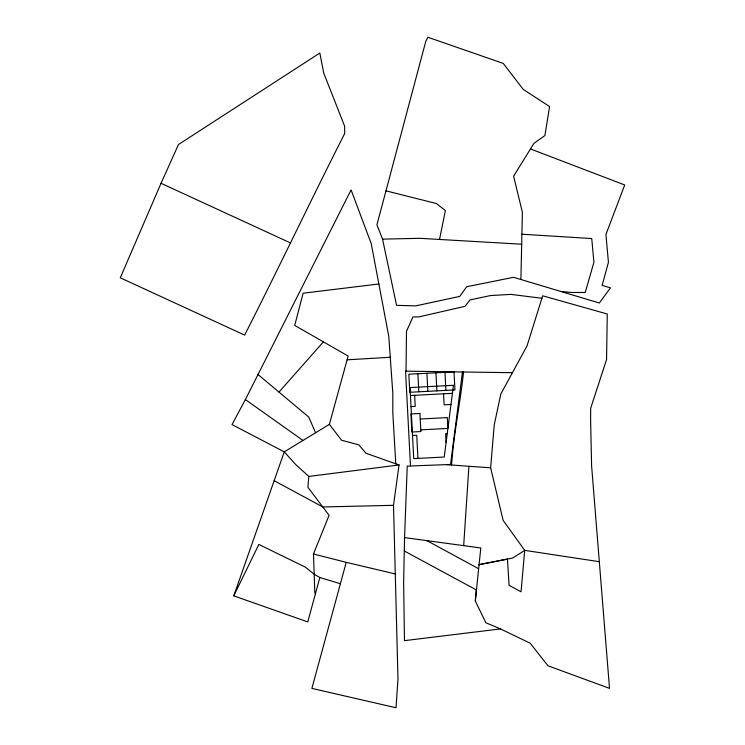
<?xml version="1.0" encoding="UTF-8"?>
<svg xmlns="http://www.w3.org/2000/svg" width="745" height="745" viewBox="0 0 745 745"><rect width="100%" height="100%" fill="white"/><g stroke="black" fill="none" stroke-linecap="round" stroke-linejoin="round"><path stroke-width="1.12" d="M406.025 371.159L406.509 331.301L412.888 316.97L418.895 316.895L464.982 306.335L470.058 299.909L490.582 295.542L510.996 294.396L541.904 298.27L542.667 295.802L607.268 313.999L606.56 359.556L590.683 408.241L590.599 419.342L591.605 465.923L609.512 688.371L548.013 665.807L530.17 643.214L500.5 628.91L485.861 622.745L475.319 600.991L480.795 547.985L404.554 537.601L407.236 466.1L450.557 464.48L462.449 371.978M404.554 537.601L403.632 582.497L404.47 640.663L500.5 628.91M520.904 279.477L522.394 212.306L513.603 176.165L533.979 143.319L544.893 135.571L549.596 106.572L523.251 89.381L503.248 63.418L427.872 37.25L425.758 41.422L376.923 224.832L382.548 239.136L396.563 305.357L415.719 305.878L459.74 296.408L466.668 286.741L513.566 277.298L599.315 303.001L610.472 287.849L602.156 285.382L608.432 262.287L605.918 234.517L624.72 184.974L530.477 148.963M463.679 545.554L468.912 466.305L446.693 464.629M599.408 561.711L524.713 550.369L512.635 558.061L478.644 564.747L507.447 559.085L509.086 585.3L521.044 591.8L524.713 550.369L503.126 520.364L490.638 467.786L494.242 424.864L500.817 394.031L527.041 345.885L541.904 298.27M395.781 463.809L392.783 412.497L392.82 393.332L388.788 336.442L371.224 243.615L351.081 189.91L245.394 399.562L232.03 424.585L284.273 451.861L295.877 464.74L308.812 476.428L307.881 487.239L329.076 515.335L313.477 553.991L314.809 592.526L315.424 593.774M475.319 600.991L476.334 589.919L404.284 550.983M451.591 465.159C453.575 433.841 460.298 403.166 463.548 371.997M395.707 574.05L346.239 562.335L311.885 688.399L396.014 707.75L397.979 678.984L393.518 505.315L399.041 464.954L365.981 453.267L358.839 444.877L341.564 440.221L329.365 424.361L348.148 356.036L294.713 325.407L303.113 293.213L378.87 283.985M439.531 239.452L445.389 210.537L436.272 203.487L385.966 190.85M233.762 595.851L258.85 544.437L305.338 567.122L314.176 574.227L319.856 577.515L307.76 621.917L233.762 595.851L284.273 451.861L329.365 424.361M161.041 183.289L120.28 277.81L244.639 335.11C278.723 268.191 310.721 200.386 344.702 133.485L344.609 126.147L323.73 73.075L319.829 53.044L178.465 144.539L161.041 183.289L290.55 242.972M258.021 374.521L278.993 392.094L323.395 341.853M308.812 476.428L399.041 464.954M347.105 359.816L390.576 357.255M410.448 395.53L452.411 393.341M411.026 406.565L415.235 406.342L414.658 395.306M450.976 404.479L444.141 404.842L443.564 393.807M420.236 419.016L447.335 417.61L447.894 428.45L420.795 429.856M412.525 435.471L416.734 435.248L417.936 458.399M447.224 433.665L445.64 433.748L446.097 442.456M393.518 505.315L322.818 506.963L274.16 480.693M382.548 239.136L419.798 238.316L521.686 244.211M490.638 467.786L468.912 466.305M512.569 372.705L405.559 371.15L410.486 465.979M521.9 234.209L591.744 238.549L593.905 262.352L585.235 292.487L571.378 292.468L560.566 291.416M313.477 553.991L346.239 562.335M319.856 577.515L340.409 583.726M426.866 540.6L478.29 568.556M245.394 399.562L302.74 440.286M278.993 392.094L308.84 417.163L315.498 432.649M444.979 372.323L445.92 390.389M435.946 372.798L436.887 390.864M426.913 373.264L427.853 391.33M417.88 373.739L418.82 391.805M453.444 385.295L444.225 457.03L413.726 458.613L410.029 387.558L453.444 385.295M454.012 371.857L408.847 374.204L409.787 392.27L454.953 389.924L454.012 371.857M419.947 413.484L410.914 413.95L411.855 432.016L420.888 431.551L419.947 413.484"/></g></svg>
